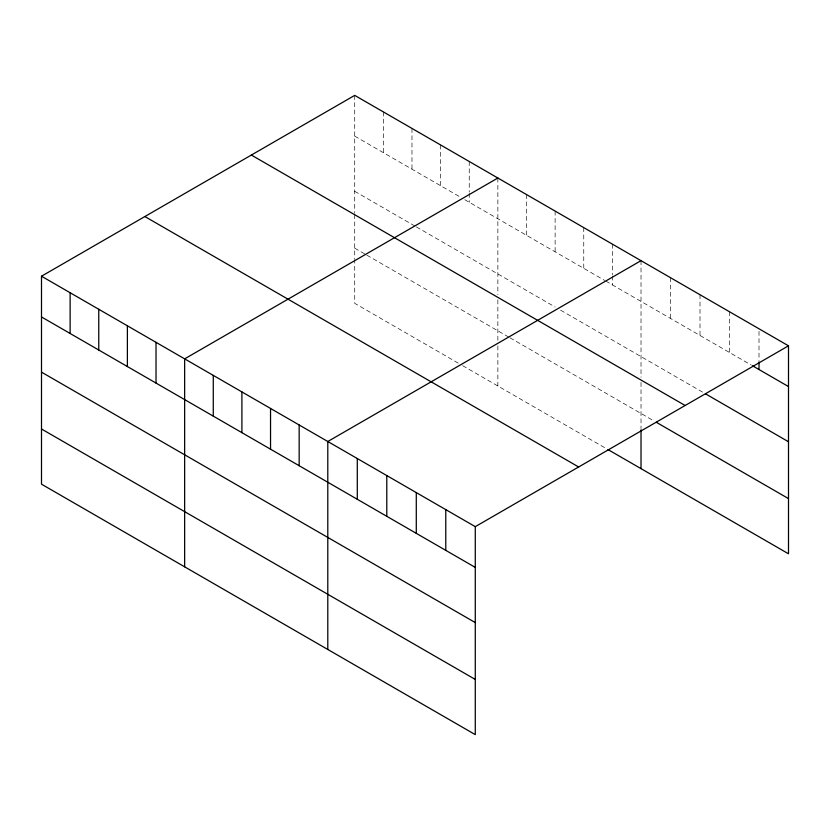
<?xml version="1.0" encoding="UTF-8"?>
<svg xmlns="http://www.w3.org/2000/svg" width="830" height="830" viewBox="0 0 830 830"><rect width="100%" height="100%" fill="white"/><g stroke="black" fill="none" stroke-linecap="round" stroke-linejoin="round"><path stroke-width="0.62" stroke-dasharray="4.15 3.11" d="M354.721 95.377L354.721 213.279M354.721 136.12L460.432 197.156M464.831 199.698L604.676 280.436M605.776 281.069L751.358 365.117M354.721 191.305L415.28 226.268M416.38 226.912L555.125 307.007M560.634 310.192L704.38 393.181M354.721 248.16L365.729 254.52M366.829 255.152L508.883 337.167M509.983 337.8L654.123 421.028M458.222 363.104L354.721 303.344L354.721 260.703M462.632 365.646L606.875 448.937M759.004 331.336L759.004 360.625M729.508 311.758L729.508 352.501M700.012 294.723L700.012 335.476M670.515 277.697L670.515 318.44M641.019 260.662L641.019 377.276M641.019 382.443L641.019 428.508M612.384 244.134L612.384 274.699M612.384 275.975L612.384 284.887M583.76 227.607L583.76 268.36M555.125 211.079L555.125 251.832M526.5 194.552L526.5 235.295M497.865 178.025L497.865 294.629M497.865 299.796L497.865 340.839M497.865 345.861L497.865 385.992M469.24 161.487L469.24 192.052M469.24 193.328L469.24 202.24M440.606 144.96L440.606 185.713M411.981 128.432L411.981 169.185M383.346 111.905L383.346 152.658M354.721 214.565L354.721 259.448"/><path stroke-width="1.25" d="M41.5 276.214L475.279 526.656L475.279 734.623L41.5 484.181L41.5 276.214L354.721 95.377L788.5 345.82L788.5 553.786L607.985 449.57M497.865 178.025L184.644 358.861L184.644 566.828M641.019 260.662L327.798 441.498L327.798 649.475M475.279 526.656L788.5 345.82M752.447 365.75L788.5 386.562M705.469 393.814L788.5 441.747M251.355 155.054L685.134 405.497M656.312 422.283L788.5 498.602M144.866 216.537L578.645 466.979M41.5 316.956L475.279 567.398M41.5 372.141L475.279 622.583M41.5 428.996L475.279 679.438M759.004 361.89L759.004 369.537M641.019 429.764L641.019 468.639M445.783 509.62L445.783 550.373M416.287 492.595L416.287 533.337M386.79 475.559L386.79 516.312M357.294 458.534L357.294 499.276M299.163 424.97L299.163 465.723M270.538 408.443L270.538 449.196M241.904 391.916L241.904 432.658M213.279 375.388L213.279 416.131M156.019 342.323L156.019 383.076M127.384 325.796L127.384 366.549M98.76 309.268L98.76 350.021M70.125 292.741L70.125 333.484"/></g></svg>
